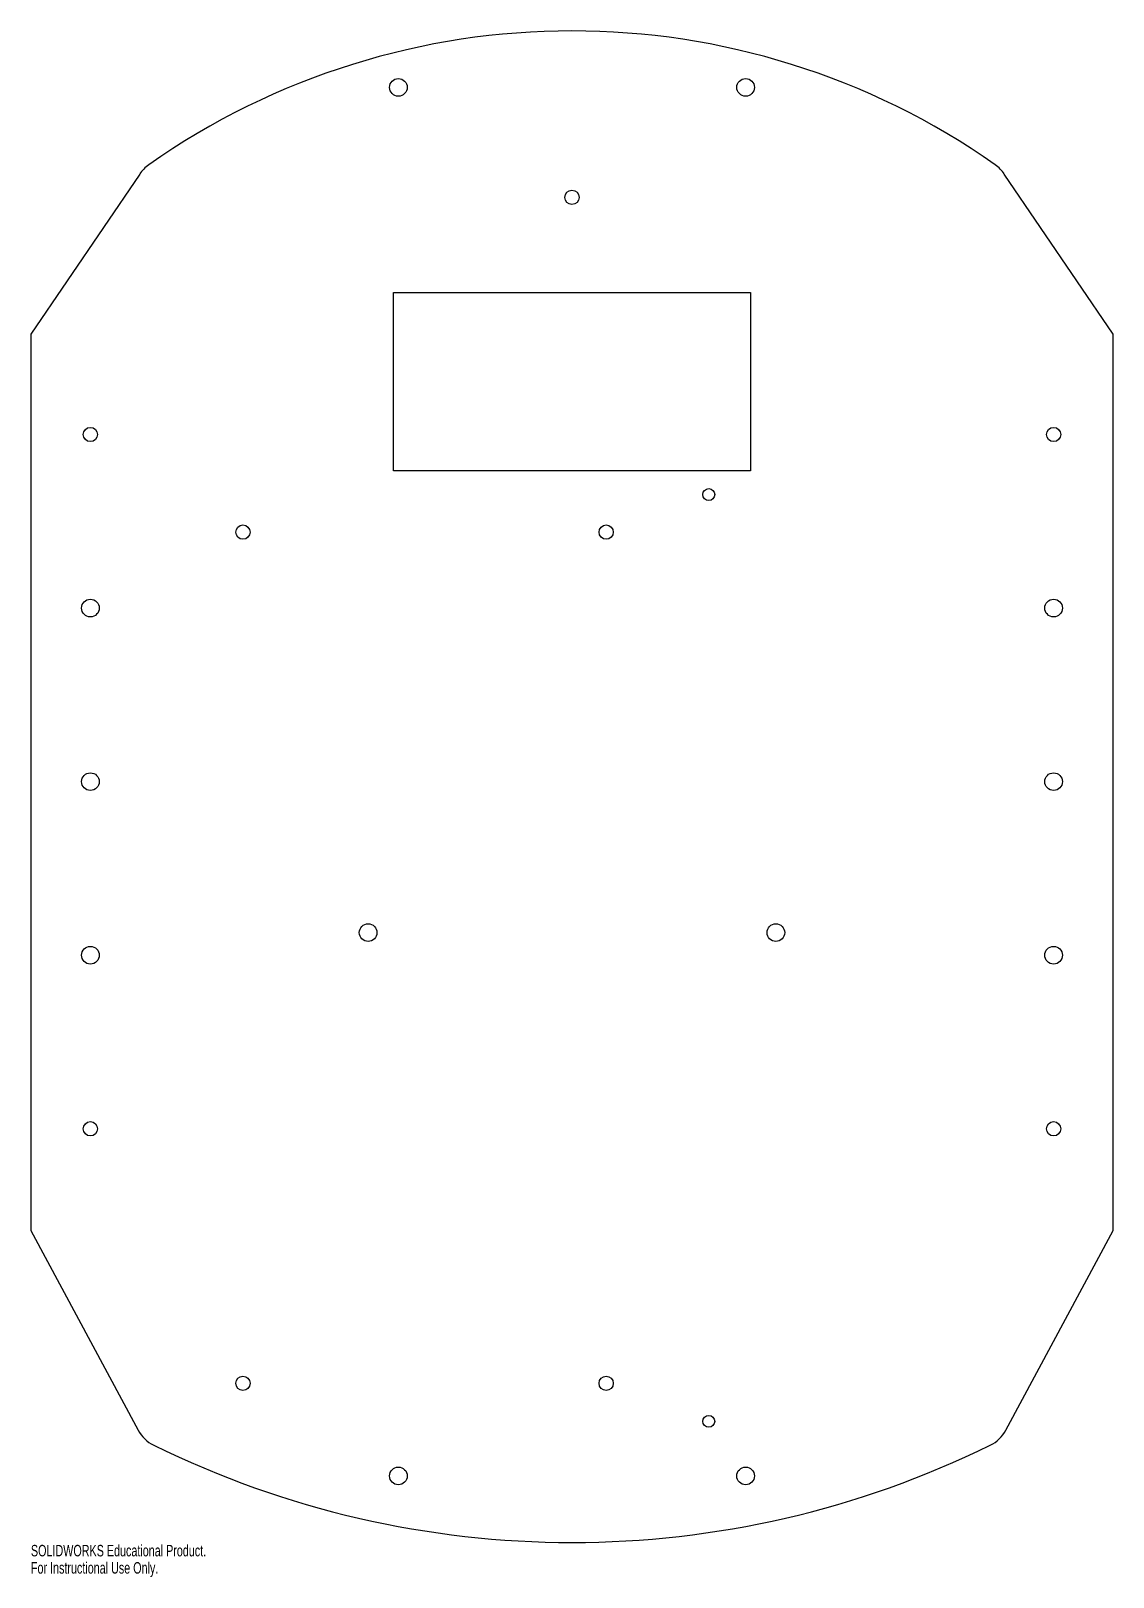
# Model space of a CAD drawing. Header units: millimetres. Extents: x -228 to 228, y -335 to 316.
import ezdxf

# ---------------------------------------------------------------- set-up
doc = ezdxf.new("R2010")
doc.units = ezdxf.units.MM
doc.styles.add('SLDTEXTSTYLE0', font='TXT', dxfattribs={"width": 0.7})

msp = doc.modelspace()

# ---------------------------------------------------------------- linework, layer by layer
at = {"color": 7, "linetype": 'Continuous', "lineweight": 25}
for p, q in [((-181.77, 255.57), (-227.51, 188.21)), ((227.51, 188.21), (181.77, 255.57)), ((-75, 205.75), (75, 205.75)), ((-75, 130.75), (-75, 205.75)), ((75, 205.75), (75, 130.75)), ((-227.51, 188.21), (-227.51, -188.77)), ((227.51, -188.77), (227.51, 188.21)), ((75, 130.75), (-75, 130.75)), ((-227.51, -188.77), (-182.45, -272.71)), ((182.45, -272.71), (227.51, -188.77))]:
    msp.add_line(p, q, dxfattribs=at)
for centre, radius in [((-73, 292), 3.71), ((73, 292), 3.71), ((0, 245.75), 3), ((-202.5, 146), 3), ((202.5, 146), 3), ((57.5, 120.75), 2.5), ((57.5, 120.75), 2.5), ((-138.36, 104.95), 3), ((14.36, 104.95), 3), ((-202.5, 73), 3.71), ((202.5, 73), 3.71), ((-202.5, 0), 3.71), ((202.5, 0), 3.71), ((-85.72, -63.5), 3.71), ((85.72, -63.5), 3.71), ((-202.5, -73), 3.71), ((202.5, -73), 3.71), ((-202.5, -146), 3), ((202.5, -146), 3), ((-138.36, -253.05), 3), ((14.36, -253.05), 3), ((57.5, -269.05), 2.5), ((57.5, -269.05), 2.5), ((-73, -292), 3.71), ((73, -292), 3.71)]:
    msp.add_circle(centre, radius, dxfattribs=at)
for centre, radius, start, end in [((0, 6.38), 309.37, 54.87819, 125.12181), ((-169.35, 247.14), 15.01, 125.12181, 145.8233), ((169.35, 247.14), 15.01, 34.1767, 54.87819), ((-169.23, -265.61), 15.01, 208.22574, 243.80673), ((169.23, -265.61), 15.01, 296.19327, 331.77426), ((0, 78.41), 398.4, 243.80673, 296.19327)]:
    msp.add_arc(centre, radius, start, end, dxfattribs=at)

# ---------------------------------------------------------------- texts
at = {"color": 7, "linetype": 'Continuous', "char_height": 4.8336, "attachment_point": 1, "style": 'SLDTEXTSTYLE0'}
for s, insert in [('SOLIDWORKS Educational Product.', (-227.51, -321.01)), ('For Instructional Use Only.', (-227.51, -328.26))]:
    msp.add_mtext(s, dxfattribs=dict(at, insert=insert))

doc.saveas('drawing.dxf')
